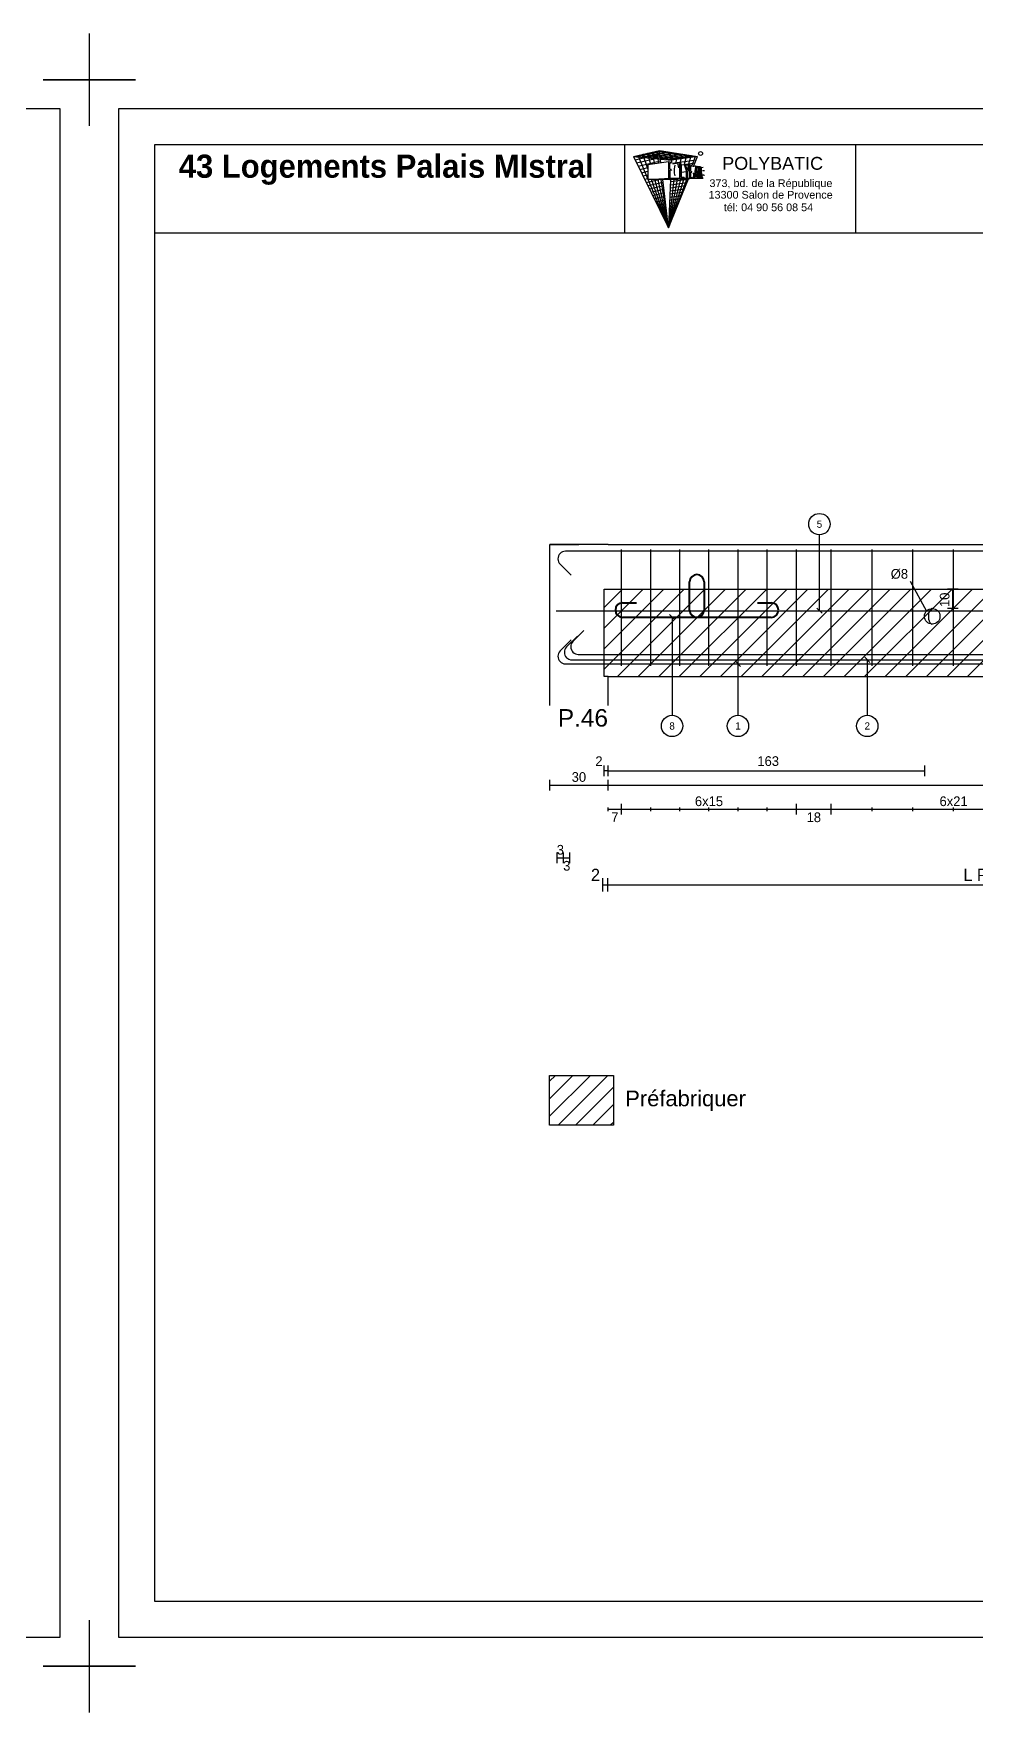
# Model space of a CAD drawing. Extents: x -12912 to 27386, y 1818 to 8189.
# Drawn here: x 8976 to 9461, y 3144 to 4009 of the extents above; entities that cross this region are included whole.
import ezdxf
from ezdxf.enums import TextEntityAlignment as Align

# ---------------------------------------------------------------- set-up
doc = ezdxf.new("R2010")
doc.units = 0
doc.header["$MEASUREMENT"] = 0
doc.linetypes.add('CONTINUE', pattern=[0])
doc.linetypes.add('MEDIUM_DASH', pattern=[0.5, 0.35, -0.15])
doc.layers.get('0').update_dxf_attribs({"linetype": 'CONTINUOUS'})
for name, color, linetype in [('1', 7, 'CONTINUOUS'), ('173', 7, 'CONTINUOUS'), ('5', 7, 'CONTINUOUS'), ('6', 7, 'CONTINUOUS'), ('7', 7, 'CONTINUOUS'), ('GO-CARTOUCHE', 7, 'CONTINUOUS'), ('GO-TEXTE', 9, 'CONTINUOUS'), ('PYC-HACHURE', 7, 'CONTINUOUS'), ('RDC COFFRAGE', 7, 'CONTINUOUS')]:
    doc.layers.add(name, color=color, linetype=linetype)
doc.layers.add('PYC- HACHURES', color=7, linetype='CONTINUOUS', lineweight=18)
doc.styles.add('ARIAL', font='ARIAL.TTF')
doc.styles.add('TEXTEBA', font='ARIAL.TTF')

# ---------------------------------------------------------------- blocks, each defined once
blk = doc.blocks.new('A$C25E25F4E')
at = {"layer": 'RDC COFFRAGE', "color": 5, "linetype": 'CONTINUE', "lineweight": 40, "ltscale": 0.01}
for points in [[(48.51, 3.75), (48.51, 18.3)], [(52.25, 22.05), (52.25, 22.05)], [(56, 18.3), (56, 3.75)], [(10.25, 3.75), (10.25, 3.75)], [(14, 7.49), (21.09, 7.49)], [(83.42, 7.49), (90.51, 7.49)], [(94.25, 3.75), (94.25, 3.75)], [(52.25, 0), (14, 0)], [(90.51, 0), (52.25, 0)]]:
    blk.add_lwpolyline(points, dxfattribs=at)
for centre, start, end in [((52.25, 18.3), 90, 180), ((52.25, 18.3), 0, 90), ((14, 3.75), 90, 180), ((14, 3.75), 180, 270), ((52.25, 3.75), 180, 270), ((52.25, 3.75), 270, 0), ((90.51, 3.75), 0, 90), ((90.51, 3.75), 270, 0)]:
    blk.add_arc(centre, 3.75, start, end, dxfattribs=at)
blk = doc.blocks.new('A$C5E66155F')
at = {"layer": '7', "color": 7}
for points in [[(2.01, 4.39), (2, 4)], [(2, 4), (2.01, 3.61)], [(2.04, 4.78), (2.01, 4.39)], [(2.01, 3.61), (2.04, 3.22)], [(2.09, 5.16), (2.04, 4.78)], [(2.04, 3.22), (2.09, 2.84)], [(2.15, 5.53), (2.09, 5.16)], [(2.09, 2.84), (2.15, 2.47)], [(2.24, 5.89), (2.15, 5.53)], [(2.15, 2.47), (2.24, 2.11)], [(2.34, 6.22), (2.24, 5.89)], [(2.24, 2.11), (2.34, 1.78)], [(2.45, 6.54), (2.34, 6.22)], [(2.34, 1.78), (2.45, 1.46)], [(2.59, 6.83), (2.45, 6.54)], [(2.45, 1.46), (2.59, 1.17)], [(2.73, 7.09), (2.59, 6.83)], [(2.59, 1.17), (2.73, 0.91)], [(2.89, 7.33), (2.73, 7.09)], [(2.73, 0.91), (2.89, 0.67)], [(3.06, 7.53), (2.89, 7.33)], [(2.89, 0.67), (3.06, 0.47)], [(3.23, 7.7), (3.06, 7.53)], [(3.06, 0.47), (3.23, 0.3)], [(3.42, 7.83), (3.23, 7.7)], [(3.23, 0.3), (3.42, 0.17)], [(3.61, 7.92), (3.42, 7.83)], [(3.42, 0.17), (3.61, 0.08)], [(3.8, 7.98), (3.61, 7.92)], [(3.61, 0.08), (3.8, 0.02)], [(4, 8), (3.8, 7.98)], [(3.8, 0.02), (4, 0)]]:
    blk.add_lwpolyline(points, dxfattribs=at)
blk.add_circle((4, 4), 4, dxfattribs=at)

msp = doc.modelspace()

# ---------------------------------------------------------------- hatches: boundary and pattern name
at = {"layer": 'PYC- HACHURES', "lineweight": 15}
h = msp.add_hatch(dxfattribs=at)
h.set_pattern_fill('ANSI31', color=104, scale=60, style=0)
h.set_pattern_definition([(45, (-2841.7045, 2802.576), (-5.303301, 5.303301), [])])
h.paths.add_polyline_path([(9773.821, 3723.015), (9269.821, 3723.015), (9269.821, 3678.015), (9773.821, 3678.015)])
h = msp.add_hatch(dxfattribs=at)
h.set_pattern_fill('ANSI31', color=104, scale=2, style=0)
h.set_pattern_definition([(45, (9447.0456, 4905.013), (-4.490128, 4.490128), [])])
h.paths.add_polyline_path([(9274.652, 3472.44), (9241.731, 3472.44), (9241.731, 3446.788), (9274.652, 3446.788)])

# ---------------------------------------------------------------- linework, layer by layer
for p, q in [((9004.617, 4009.311), (9004.617, 3985.504)), ((9004.617, 4009.311), (9004.617, 3985.504)), ((8980.81, 3985.504), (9004.617, 3985.504)), ((9004.617, 3985.504), (8980.81, 3985.504)), ((8980.81, 3985.504), (9004.617, 3985.504)), ((9004.617, 3985.504), (8980.81, 3985.504)), ((8980.81, 3985.504), (9004.617, 3985.504)), ((8980.81, 3985.504), (9004.617, 3985.504)), ((9004.617, 3985.504), (8980.81, 3985.504)), ((8980.81, 3985.504), (9004.617, 3985.504)), ((9004.617, 3985.504), (8980.81, 3985.504)), ((8980.81, 3985.504), (9004.617, 3985.504)), ((8980.81, 3985.504), (9004.617, 3985.504)), ((9004.617, 3985.504), (8980.81, 3985.504)), ((8980.81, 3985.504), (9004.617, 3985.504)), ((9004.617, 3985.504), (8980.81, 3985.504)), ((8980.81, 3985.504), (9004.617, 3985.504)), ((8980.81, 3985.504), (9004.617, 3985.504)), ((9004.617, 3985.504), (8980.81, 3985.504)), ((8980.81, 3985.504), (9004.617, 3985.504)), ((9004.617, 3985.504), (8980.81, 3985.504)), ((8980.81, 3985.504), (9004.617, 3985.504)), ((8980.81, 3985.504), (9004.617, 3985.504)), ((9004.617, 3985.504), (8980.81, 3985.504)), ((8980.81, 3985.504), (9004.617, 3985.504)), ((9004.617, 3985.504), (8980.81, 3985.504)), ((8980.81, 3985.504), (9004.617, 3985.504)), ((8980.81, 3985.504), (9004.617, 3985.504)), ((9004.617, 3985.504), (8980.81, 3985.504)), ((8980.81, 3985.504), (9004.617, 3985.504)), ((9004.617, 3985.504), (8980.81, 3985.504)), ((8980.81, 3985.504), (9004.617, 3985.504)), ((8980.81, 3985.504), (9004.617, 3985.504)), ((9004.617, 3985.504), (9004.617, 3961.697)), ((9004.617, 3985.504), (9004.617, 3961.697)), ((9028.424, 3985.504), (9004.617, 3985.504)), ((9004.617, 3985.504), (9028.424, 3985.504)), ((9028.424, 3985.504), (9004.617, 3985.504)), ((9004.617, 3985.504), (9028.424, 3985.504)), ((9028.424, 3985.504), (9004.617, 3985.504)), ((9028.424, 3985.504), (9004.617, 3985.504)), ((9004.617, 3985.504), (9028.424, 3985.504)), ((9028.424, 3985.504), (9004.617, 3985.504)), ((9004.617, 3985.504), (9028.424, 3985.504)), ((9028.424, 3985.504), (9004.617, 3985.504)), ((9028.424, 3985.504), (9004.617, 3985.504)), ((9004.617, 3985.504), (9028.424, 3985.504)), ((9028.424, 3985.504), (9004.617, 3985.504)), ((9004.617, 3985.504), (9028.424, 3985.504)), ((9028.424, 3985.504), (9004.617, 3985.504)), ((9028.424, 3985.504), (9004.617, 3985.504)), ((9004.617, 3985.504), (9028.424, 3985.504)), ((9028.424, 3985.504), (9004.617, 3985.504)), ((9004.617, 3985.504), (9028.424, 3985.504)), ((9028.424, 3985.504), (9004.617, 3985.504)), ((9028.424, 3985.504), (9004.617, 3985.504)), ((9004.617, 3985.504), (9004.617, 3961.697)), ((9004.617, 3985.504), (9028.424, 3985.504)), ((9028.424, 3985.504), (9004.617, 3985.504)), ((9004.617, 3985.504), (9028.424, 3985.504)), ((9028.424, 3985.504), (9004.617, 3985.504)), ((9028.424, 3985.504), (9004.617, 3985.504)), ((9004.617, 3985.504), (9004.617, 3961.697)), ((9004.617, 3985.504), (9028.424, 3985.504)), ((9028.424, 3985.504), (9004.617, 3985.504)), ((9004.617, 3985.504), (9028.424, 3985.504)), ((9028.424, 3985.504), (9004.617, 3985.504)), ((9028.424, 3985.504), (9004.617, 3985.504)), ((9004.617, 3985.504), (9004.617, 3961.697)), ((9004.617, 3985.504), (9004.617, 3961.697)), ((9004.617, 3985.504), (9004.617, 3961.697)), ((9004.617, 3985.504), (9004.617, 3961.697)), ((9004.617, 3985.504), (9004.617, 3961.697)), ((9004.617, 3985.504), (9004.617, 3961.697)), ((9004.617, 3191.811), (9004.617, 3168.004)), ((9004.617, 3191.811), (9004.617, 3168.004)), ((8980.81, 3168.004), (9004.617, 3168.004)), ((9004.617, 3168.004), (8980.81, 3168.004)), ((8980.81, 3168.004), (9004.617, 3168.004)), ((9004.617, 3168.004), (8980.81, 3168.004)), ((8980.81, 3168.004), (9004.617, 3168.004)), ((8980.81, 3168.004), (9004.617, 3168.004)), ((9004.617, 3168.004), (8980.81, 3168.004)), ((8980.81, 3168.004), (9004.617, 3168.004)), ((9004.617, 3168.004), (8980.81, 3168.004)), ((8980.81, 3168.004), (9004.617, 3168.004)), ((8980.81, 3168.004), (9004.617, 3168.004)), ((9004.617, 3168.004), (8980.81, 3168.004)), ((8980.81, 3168.004), (9004.617, 3168.004)), ((9004.617, 3168.004), (8980.81, 3168.004)), ((8980.81, 3168.004), (9004.617, 3168.004)), ((8980.81, 3168.004), (9004.617, 3168.004)), ((9004.617, 3168.004), (8980.81, 3168.004)), ((8980.81, 3168.004), (9004.617, 3168.004)), ((9004.617, 3168.004), (8980.81, 3168.004)), ((8980.81, 3168.004), (9004.617, 3168.004)), ((8980.81, 3168.004), (9004.617, 3168.004)), ((9004.617, 3168.004), (8980.81, 3168.004)), ((8980.81, 3168.004), (9004.617, 3168.004)), ((9004.617, 3168.004), (8980.81, 3168.004)), ((8980.81, 3168.004), (9004.617, 3168.004)), ((8980.81, 3168.004), (9004.617, 3168.004)), ((9004.617, 3168.004), (8980.81, 3168.004)), ((8980.81, 3168.004), (9004.617, 3168.004)), ((9004.617, 3168.004), (8980.81, 3168.004)), ((8980.81, 3168.004), (9004.617, 3168.004)), ((8980.81, 3168.004), (9004.617, 3168.004)), ((9004.617, 3168.004), (9004.617, 3144.197)), ((9004.617, 3168.004), (9004.617, 3144.197)), ((9028.424, 3168.004), (9004.617, 3168.004)), ((9004.617, 3168.004), (9028.424, 3168.004)), ((9028.424, 3168.004), (9004.617, 3168.004)), ((9004.617, 3168.004), (9028.424, 3168.004)), ((9028.424, 3168.004), (9004.617, 3168.004)), ((9028.424, 3168.004), (9004.617, 3168.004)), ((9004.617, 3168.004), (9028.424, 3168.004)), ((9028.424, 3168.004), (9004.617, 3168.004)), ((9004.617, 3168.004), (9028.424, 3168.004)), ((9028.424, 3168.004), (9004.617, 3168.004)), ((9028.424, 3168.004), (9004.617, 3168.004)), ((9004.617, 3168.004), (9028.424, 3168.004)), ((9028.424, 3168.004), (9004.617, 3168.004)), ((9004.617, 3168.004), (9028.424, 3168.004)), ((9028.424, 3168.004), (9004.617, 3168.004)), ((9028.424, 3168.004), (9004.617, 3168.004)), ((9004.617, 3168.004), (9028.424, 3168.004)), ((9028.424, 3168.004), (9004.617, 3168.004)), ((9004.617, 3168.004), (9028.424, 3168.004)), ((9028.424, 3168.004), (9004.617, 3168.004)), ((9028.424, 3168.004), (9004.617, 3168.004)), ((9004.617, 3168.004), (9004.617, 3144.197)), ((9004.617, 3168.004), (9028.424, 3168.004)), ((9028.424, 3168.004), (9004.617, 3168.004)), ((9004.617, 3168.004), (9028.424, 3168.004)), ((9028.424, 3168.004), (9004.617, 3168.004)), ((9028.424, 3168.004), (9004.617, 3168.004)), ((9004.617, 3168.004), (9004.617, 3144.197)), ((9004.617, 3168.004), (9028.424, 3168.004)), ((9028.424, 3168.004), (9004.617, 3168.004)), ((9004.617, 3168.004), (9028.424, 3168.004)), ((9028.424, 3168.004), (9004.617, 3168.004)), ((9028.424, 3168.004), (9004.617, 3168.004)), ((9004.617, 3168.004), (9004.617, 3144.197)), ((9004.617, 3168.004), (9004.617, 3144.197)), ((9004.617, 3168.004), (9004.617, 3144.197)), ((9004.617, 3168.004), (9004.617, 3144.197)), ((9004.617, 3168.004), (9004.617, 3144.197)), ((9004.617, 3168.004), (9004.617, 3144.197))]:
    msp.add_line(p, q)
at = {"layer": '1', "color": 1}
for points in [[(9245.121, 3711.915), (9798.521, 3711.915)], [(9252.82, 3696.829), (9247.163, 3691.173)], [(9256.12, 3698.879), (9250.463, 3693.223)], [(9259.42, 3701.729), (9253.763, 3696.073)], [(9246.021, 3688.415), (9246.021, 3688.415)], [(9249.321, 3690.465), (9249.321, 3690.465)], [(9252.621, 3693.315), (9252.621, 3693.315)], [(9253.221, 3686.565), (9790.421, 3686.565)], [(9256.521, 3689.415), (9787.121, 3689.415)], [(9249.921, 3684.515), (9793.721, 3684.515)]]:
    msp.add_lwpolyline(points, dxfattribs=at)
for centre, start, end in [((9256.521, 3693.315), 135, 180), ((9249.921, 3688.415), 135, 180), ((9249.921, 3688.415), 180, 270), ((9253.221, 3690.465), 135, 180), ((9253.221, 3690.465), 180, 270), ((9256.521, 3693.315), 180, 270)]:
    msp.add_arc(centre, 3.9, start, end, dxfattribs=at)
at = {"layer": '173', "color": 173}
for points in [[(9246.021, 3738.615), (9246.021, 3738.615)], [(9793.721, 3742.515), (9249.921, 3742.515)], [(9278.821, 3683.515), (9278.821, 3743.515)], [(9293.821, 3683.515), (9293.821, 3743.515)], [(9308.821, 3683.515), (9308.821, 3743.515)], [(9323.821, 3683.515), (9323.821, 3743.515)], [(9338.821, 3683.515), (9338.821, 3743.515)], [(9353.821, 3683.515), (9353.821, 3743.515)], [(9368.821, 3683.515), (9368.821, 3743.515)], [(9386.821, 3683.515), (9386.821, 3743.515)], [(9407.821, 3683.515), (9407.821, 3743.515)], [(9428.821, 3683.515), (9428.821, 3743.515)], [(9449.821, 3683.515), (9449.821, 3743.515)], [(9247.163, 3735.857), (9252.82, 3730.2)]]:
    msp.add_lwpolyline(points, dxfattribs=at)
for start, end in [(90, 180), (180, 225)]:
    msp.add_arc((9249.921, 3738.615), 3.9, start, end, dxfattribs=at)
at = {"layer": '5', "color": 5}
for p, q in [((9427.419, 3727.141), (9435.907, 3711.755)), ((9271.821, 3629.371), (9269.821, 3629.371)), ((9271.821, 3629.371), (9434.821, 3629.371)), ((9434.821, 3632.121), (9434.821, 3626.621))]:
    msp.add_line(p, q, dxfattribs=at)
for points in [[(9452.1, 3723.015), (9446.6, 3723.015)], [(9449.35, 3713.015), (9449.35, 3723.015)], [(9452.1, 3713.015), (9446.6, 3713.015)], [(9241.821, 3619.348), (9241.821, 3624.848)], [(9269.821, 3626.621), (9269.821, 3632.121)], [(9271.821, 3626.621), (9271.821, 3632.121)], [(9271.821, 3619.348), (9271.821, 3624.848)], [(9241.821, 3622.098), (9271.821, 3622.098)], [(9271.821, 3622.098), (9771.821, 3622.098)], [(9271.821, 3608.681), (9271.821, 3610.515)], [(9271.821, 3609.598), (9278.821, 3609.598)], [(9278.821, 3606.848), (9278.821, 3612.348)], [(9278.821, 3608.681), (9278.821, 3610.515)], [(9278.821, 3609.598), (9293.821, 3609.598)], [(9278.821, 3609.598), (9368.821, 3609.598)], [(9293.821, 3608.681), (9293.821, 3610.515)], [(9293.821, 3609.598), (9308.821, 3609.598)], [(9308.821, 3608.681), (9308.821, 3610.515)], [(9308.821, 3609.598), (9323.821, 3609.598)], [(9323.821, 3608.681), (9323.821, 3610.515)], [(9323.821, 3609.598), (9338.821, 3609.598)], [(9338.821, 3608.681), (9338.821, 3610.515)], [(9338.821, 3609.598), (9353.821, 3609.598)], [(9353.821, 3608.681), (9353.821, 3610.515)], [(9353.821, 3609.598), (9368.821, 3609.598)], [(9368.821, 3606.848), (9368.821, 3612.348)], [(9368.821, 3608.681), (9368.821, 3610.515)], [(9368.821, 3609.598), (9386.821, 3609.598)], [(9386.821, 3606.848), (9386.821, 3612.348)], [(9386.821, 3608.681), (9386.821, 3610.515)], [(9386.821, 3609.598), (9407.821, 3609.598)], [(9386.821, 3609.598), (9512.821, 3609.598)], [(9407.821, 3608.681), (9407.821, 3610.515)], [(9407.821, 3609.598), (9428.821, 3609.598)], [(9428.821, 3608.681), (9428.821, 3610.515)], [(9428.821, 3609.598), (9449.821, 3609.598)], [(9449.821, 3608.681), (9449.821, 3610.515)], [(9449.821, 3609.598), (9470.821, 3609.598)], [(9245.621, 3581.848), (9245.621, 3587.348)], [(9245.621, 3584.598), (9248.921, 3584.598)], [(9248.921, 3581.848), (9248.921, 3587.348)], [(9248.921, 3584.598), (9252.221, 3584.598)], [(9252.221, 3581.848), (9252.221, 3587.348)]]:
    msp.add_lwpolyline(points, dxfattribs=at)
at = {"layer": '6', "color": 6}
for points in [[(9380.721, 3711.915), (9380.721, 3751.015)], [(9379.395, 3713.241), (9382.047, 3710.589)], [(9306.138, 3707.386), (9303.486, 3710.038)], [(9304.812, 3708.712), (9304.812, 3658.015)], [(9340.082, 3683.189), (9337.43, 3685.841)], [(9406.691, 3685.239), (9404.039, 3687.891)], [(9405.365, 3686.565), (9405.365, 3658.015)], [(9338.756, 3684.515), (9338.756, 3658.015)]]:
    msp.add_lwpolyline(points, dxfattribs=at)
for centre in [(9380.721, 3756.515), (9304.812, 3652.515), (9338.756, 3652.515), (9405.365, 3652.515)]:
    msp.add_circle(centre, 5.5, dxfattribs=at)
at = {"layer": '7', "color": 7, "linetype": 'Continuous'}
for p, q in [((9269.821, 3678.015), (9269.821, 3723.015)), ((9271.821, 3678.015), (9269.821, 3678.015))]:
    msp.add_line(p, q, dxfattribs=at)
at = {"layer": '7', "color": 7, "linetype": 'MEDIUM_DASH'}
msp.add_line((9269.821, 3723.015), (9773.821, 3723.015), dxfattribs=at)
at = {"layer": '7', "color": 7}
for points in [[(9271.821, 3746.015), (9241.821, 3746.015)], [(9241.821, 3663.015), (9241.821, 3746.015)], [(9241.821, 3746.015), (9256.821, 3746.015)], [(9271.821, 3746.015), (9771.821, 3746.015)], [(9241.821, 3663.015), (9241.821, 3678.015)], [(9271.821, 3678.015), (9771.821, 3678.015)], [(9271.821, 3663.015), (9271.821, 3678.015)]]:
    msp.add_lwpolyline(points, dxfattribs=at)
msp.add_lwpolyline([(9241.731, 3472.44), (9274.652, 3472.44), (9274.652, 3446.788), (9241.731, 3446.788)], close=True, dxfattribs=at)
at = {"layer": 'GO-CARTOUCHE', "color": 9, "linetype": 'CONTINUE'}
for p, q in [((9284.9, 3945.98), (9298.293, 3949.095)), ((9284.9, 3945.98), (9304.523, 3944.111)), ((9284.9, 3945.98), (9302.965, 3909.227)), ((9285.721, 3944.31), (9298.506, 3947.283)), ((9286.409, 3945.836), (9299.802, 3948.855)), ((9286.542, 3942.639), (9298.718, 3945.471)), ((9292.375, 3934.498), (9287.327, 3946.545)), ((9287.327, 3946.545), (9306.957, 3944.451)), ((9289.428, 3945.549), (9302.821, 3948.376)), ((9292.375, 3939.593), (9289.754, 3947.109)), ((9289.754, 3947.109), (9309.392, 3944.791)), ((9292.181, 3947.673), (9311.826, 3945.131)), ((9293.818, 3941.839), (9292.181, 3947.673)), ((9292.447, 3945.261), (9305.839, 3947.897)), ((9295.913, 3942.147), (9294.608, 3948.238)), ((9294.608, 3948.238), (9314.261, 3945.47)), ((9295.466, 3944.974), (9308.857, 3947.418)), ((9297.987, 3942.452), (9297.035, 3948.802)), ((9297.035, 3948.802), (9316.695, 3945.81)), ((9299.053, 3942.609), (9298.293, 3949.095)), ((9298.293, 3949.095), (9317.916, 3945.98)), ((9298.485, 3944.686), (9311.876, 3946.939)), ((9301.503, 3944.399), (9314.894, 3946.46)), ((9303.013, 3944.255), (9316.403, 3946.22)), ((9317.916, 3945.98), (9304.523, 3944.111)), ((9311.826, 3945.131), (9311.034, 3941.923)), ((9314.261, 3945.47), (9313.033, 3941.531)), ((9316.695, 3945.81), (9315.003, 3941.302)), ((9315.83, 3940.853), (9317.916, 3945.98)), ((9287.363, 3940.969), (9298.93, 3943.658)), ((9288.184, 3939.298), (9292.375, 3940.273)), ((9289.005, 3937.628), (9292.375, 3938.411)), ((9289.826, 3935.957), (9292.375, 3936.55)), ((9302.965, 3943.184), (9292.375, 3941.627)), ((9292.375, 3941.627), (9292.375, 3934.151)), ((9304.708, 3942.912), (9302.965, 3943.184)), ((9302.965, 3943.184), (9302.965, 3934.169)), ((9303.588, 3939.556), (9303.588, 3942.456)), ((9304.38, 3942.332), (9303.588, 3942.456)), ((9303.588, 3939.556), (9304.215, 3939.507)), ((9304.44, 3938.865), (9303.588, 3938.931)), ((9303.588, 3938.931), (9303.588, 3934.774)), ((9304.754, 3939.174), (9304.44, 3938.865)), ((9304.523, 3944.111), (9304.471, 3942.949)), ((9304.957, 3942.596), (9317.236, 3944.31)), ((9305.156, 3942.253), (9307.123, 3942.539)), ((9305.872, 3939.581), (9305.834, 3938.728)), ((9305.834, 3938.728), (9305.893, 3937.436)), ((9306.011, 3940.631), (9305.872, 3939.581)), ((9305.893, 3937.436), (9306.181, 3935.97)), ((9306.238, 3941.468), (9306.011, 3940.631)), ((9306.957, 3944.451), (9306.734, 3942.485)), ((9307.877, 3941.765), (9307.514, 3942.348)), ((9308.821, 3942.269), (9307.669, 3942.099)), ((9308.121, 3941.066), (9307.877, 3941.765)), ((9308.309, 3940.058), (9308.121, 3941.066)), ((9308.821, 3934.774), (9308.821, 3942.275)), ((9309.444, 3942.171), (9308.821, 3942.269)), ((9309.392, 3944.791), (9308.851, 3942.264)), ((9309.444, 3935.397), (9309.444, 3942.171)), ((9309.444, 3941.654), (9311.005, 3941.869)), ((9309.444, 3941.654), (9309.444, 3935.397)), ((9309.444, 3937.932), (9312.274, 3938.18)), ((9310.984, 3941.93), (9312.274, 3938.18)), ((9311.541, 3941.843), (9310.984, 3941.93)), ((9311.005, 3941.869), (9312.274, 3938.18)), ((9311.217, 3941.894), (9316.557, 3942.639)), ((9311.541, 3941.843), (9312.569, 3938.856)), ((9313.294, 3941.569), (9311.715, 3941.337)), ((9312.274, 3934.774), (9312.274, 3938.18)), ((9313.294, 3941.569), (9312.569, 3938.856)), ((9313.789, 3941.492), (9312.897, 3938.156)), ((9312.897, 3934.782), (9312.901, 3938.168)), ((9312.897, 3934.774), (9312.897, 3938.156)), ((9312.901, 3938.168), (9313.771, 3941.423)), ((9313.789, 3941.492), (9313.294, 3941.569)), ((9313.771, 3941.423), (9313.956, 3941.451)), ((9313.956, 3941.466), (9313.775, 3941.439)), ((9313.956, 3934.774), (9313.956, 3941.466)), ((9315.163, 3941.277), (9313.956, 3941.466)), ((9315.095, 3940.846), (9314.392, 3940.956)), ((9314.392, 3938.332), (9314.392, 3940.956)), ((9314.392, 3938.332), (9314.961, 3938.288)), ((9314.392, 3937.895), (9314.927, 3937.853)), ((9314.392, 3935.21), (9314.392, 3937.895)), ((9315.577, 3940.927), (9315.877, 3940.969)), ((9316.885, 3941.008), (9315.628, 3940.823)), ((9315.654, 3937.513), (9315.734, 3937.261)), ((9315.734, 3937.261), (9315.812, 3936.78)), ((9315.831, 3936.312), (9315.8, 3935.866)), ((9315.812, 3936.78), (9315.831, 3936.312)), ((9316.359, 3936.627), (9316.309, 3936.208)), ((9316.41, 3937.049), (9316.359, 3936.627)), ((9316.436, 3937.268), (9316.41, 3937.049)), ((9316.453, 3937.412), (9316.436, 3937.268)), ((9316.467, 3937.528), (9316.453, 3937.412)), ((9316.5, 3937.799), (9316.467, 3937.528)), ((9316.567, 3938.359), (9316.5, 3937.799)), ((9316.64, 3938.973), (9316.567, 3938.359)), ((9316.823, 3936.831), (9316.576, 3934.78)), ((9316.885, 3941.008), (9316.64, 3938.973)), ((9316.823, 3936.831), (9317.259, 3936.798)), ((9316.875, 3937.265), (9317.038, 3938.626)), ((9316.875, 3937.265), (9317.206, 3937.239)), ((9317.195, 3940.959), (9316.885, 3941.008)), ((9317.038, 3938.626), (9317.206, 3937.239)), ((9317.195, 3940.959), (9317.942, 3934.78)), ((9317.222, 3940.736), (9317.943, 3940.842)), ((9317.259, 3936.798), (9317.504, 3934.774)), ((9317.272, 3940.321), (9317.943, 3940.401)), ((9317.284, 3940.227), (9318.348, 3940.338)), ((9317.943, 3940.842), (9317.943, 3940.401)), ((9319.189, 3940.648), (9317.943, 3940.842)), ((9317.943, 3940.401), (9318.348, 3940.338)), ((9318.348, 3934.78), (9318.348, 3940.338)), ((9318.784, 3940.27), (9319.189, 3940.206)), ((9318.784, 3934.78), (9318.784, 3940.27)), ((9318.784, 3940.171), (9319.189, 3940.206)), ((9319.189, 3940.206), (9319.189, 3940.648)), ((9319.347, 3940.623), (9319.189, 3940.572)), ((9319.347, 3940.623), (9319.347, 3934.779)), ((9319.783, 3940.555), (9319.347, 3940.623)), ((9319.783, 3940.555), (9319.783, 3934.774)), ((9319.783, 3940.35), (9320.771, 3940.442)), ((9319.925, 3937.573), (9319.95, 3936.953)), ((9319.95, 3936.953), (9320.009, 3936.385)), ((9320.009, 3936.385), (9320.099, 3935.908)), ((9321.141, 3938.607), (9320.407, 3938.538)), ((9321.122, 3936.397), (9320.458, 3936.335)), ((9321.122, 3936.397), (9321.564, 3936.413)), ((9321.588, 3938.537), (9321.141, 3938.607)), ((9290.647, 3934.287), (9292.375, 3934.689)), ((9291.469, 3932.617), (9298.073, 3934.151)), ((9292.29, 3930.946), (9300.204, 3932.785)), ((9292.375, 3934.151), (9303.588, 3934.774)), ((9303.47, 3934.17), (9292.375, 3934.151)), ((9302.965, 3909.227), (9292.52, 3934.151)), ((9293.111, 3929.276), (9300.417, 3930.973)), ((9293.932, 3927.605), (9300.629, 3929.161)), ((9302.965, 3909.227), (9294.273, 3934.151)), ((9302.965, 3909.227), (9295.974, 3934.151)), ((9302.965, 3909.227), (9297.626, 3934.151)), ((9302.965, 3909.227), (9299.23, 3934.151)), ((9302.965, 3909.227), (9300.044, 3934.151)), ((9302.965, 3909.227), (9313.249, 3934.509)), ((9312.443, 3934.481), (9302.965, 3909.227)), ((9310.818, 3934.424), (9302.965, 3909.227)), ((9309.17, 3934.367), (9302.965, 3909.227)), ((9307.498, 3934.309), (9302.965, 3909.227)), ((9305.801, 3934.25), (9302.965, 3909.227)), ((9304.08, 3934.19), (9302.965, 3909.227)), ((9303.47, 3934.17), (9306.602, 3934.285)), ((9303.588, 3934.774), (9311.094, 3934.774)), ((9303.815, 3928.255), (9311.121, 3929.275)), ((9303.885, 3929.84), (9311.8, 3930.946)), ((9303.956, 3931.426), (9312.48, 3932.616)), ((9304.027, 3933.012), (9313.159, 3934.287)), ((9306.602, 3934.285), (9307.163, 3934.305)), ((9307.206, 3934.307), (9313.95, 3934.553)), ((9308.818, 3934.773), (9313.965, 3934.774)), ((9309.444, 3935.397), (9311.094, 3935.392)), ((9309.444, 3935.397), (9311.094, 3935.397)), ((9311.094, 3934.774), (9311.094, 3935.397)), ((9311.094, 3934.774), (9312.278, 3934.774)), ((9312.274, 3935.392), (9312.278, 3934.774)), ((9312.278, 3934.774), (9312.897, 3934.774)), ((9313.95, 3934.78), (9319.347, 3934.78)), ((9313.951, 3934.553), (9320.791, 3934.772)), ((9313.956, 3934.774), (9315.277, 3934.774)), ((9314.392, 3935.21), (9315.143, 3935.21)), ((9315.519, 3934.987), (9315.27, 3934.78)), ((9315.27, 3934.78), (9316.125, 3934.78)), ((9315.697, 3935.372), (9315.519, 3934.987)), ((9315.8, 3935.866), (9315.697, 3935.372)), ((9316.193, 3935.246), (9316.137, 3934.78)), ((9316.256, 3935.771), (9316.193, 3935.246)), ((9316.309, 3936.208), (9316.256, 3935.771)), ((9318.784, 3934.78), (9319.347, 3934.78)), ((9319.347, 3934.779), (9319.783, 3934.774)), ((9320.099, 3935.908), (9320.228, 3935.466)), ((9320.228, 3935.466), (9320.431, 3935.053)), ((9320.431, 3935.053), (9320.663, 3934.798)), ((9294.753, 3925.935), (9300.842, 3927.349)), ((9295.574, 3924.264), (9301.054, 3925.537)), ((9296.395, 3922.594), (9301.266, 3923.724)), ((9297.216, 3920.923), (9301.479, 3921.912)), ((9298.037, 3919.253), (9301.691, 3920.1)), ((9303.39, 3918.741), (9307.043, 3919.252)), ((9303.461, 3920.326), (9307.723, 3920.923)), ((9303.531, 3921.912), (9308.402, 3922.593)), ((9303.602, 3923.498), (9309.082, 3924.264)), ((9303.673, 3925.083), (9309.761, 3925.934)), ((9303.744, 3926.669), (9310.441, 3927.605))]:
    msp.add_line(p, q, dxfattribs=at)
at = {"layer": 'GO-CARTOUCHE', "linetype": 'Continuous'}
for points in [[(8989.617, 3183.004), (8989.617, 3970.504), (7875.981, 3970.504), (7875.981, 3183.004)], [(10133.254, 3183.004), (10133.254, 3970.504), (9019.617, 3970.504), (9019.617, 3183.004)], [(10114.695, 3201.562), (10114.695, 3951.945), (9038.176, 3951.945), (9038.176, 3201.562)]]:
    msp.add_lwpolyline(points, close=True, dxfattribs=at)
at = {"layer": 'GO-CARTOUCHE', "color": 9, "linetype": 'CONTINUE'}
for centre in [(9319.505, 3947.53, 70.14), (9319.505, 3947.53, 70.14), (9319.505, 3947.53)]:
    msp.add_circle(centre, 0.997, dxfattribs=at)
at = {"layer": 'GO-TEXTE', "color": 7}
for points in [[(9280.357, 3951.945), (9280.357, 3906.498)], [(9399.263, 3951.945), (9399.263, 3906.498)], [(10114.695, 3906.498), (9038.176, 3906.498)]]:
    msp.add_lwpolyline(points, dxfattribs=at)
at = {"layer": 'PYC-HACHURE'}
for points in [[(9269.198, 3567.241), (9269.198, 3574.086)], [(9271.687, 3567.241), (9271.687, 3574.086)], [(9269.198, 3570.664), (9271.687, 3570.664)], [(9269.198, 3570.664), (9774.31, 3570.664)]]:
    msp.add_lwpolyline(points, dxfattribs=at)

# ---------------------------------------------------------------- block references
at = {"layer": '7', "color": 7, "linetype": 'Continuous'}
for name, p in [('A$C25E25F4E', (9265.362, 3708.464)), ('A$C5E66155F', (9434.821, 3705.015))]:
    msp.add_blockref(name, p, dxfattribs=at)

# ---------------------------------------------------------------- texts
at = {"style": 'ARIAL'}
msp.add_text('P.46', height=8.9847, dxfattribs=at).set_placement((9245.992, 3661.187), align=Align.TOP_LEFT)
msp.add_text('Préfabriquer', height=8.08623, dxfattribs=at).set_placement((9311.768, 3460.605), align=Align.MIDDLE_CENTER)
at = {"layer": '5', "color": 5}
msp.add_text('10', height=5, rotation=90, dxfattribs=at).set_placement((9447.709, 3717.515), align=Align.CENTER)
for s, p in [('30', (9256.821, 3623.729)), ('6x15', (9323.821, 3611.229)), ('6x21', (9449.821, 3611.229)), ('3', (9247.271, 3586.229))]:
    msp.add_text(s, height=5, dxfattribs=at).set_placement(p, align=Align.CENTER)
for s, p in [('7', (9275.321, 3607.967)), ('18', (9377.821, 3607.967)), ('3', (9250.571, 3582.967))]:
    msp.add_text(s, height=5, dxfattribs=at).set_placement(p, align=Align.TOP_CENTER)
at = {"layer": '5', "color": 5, "char_height": 5}
for s, insert, attachment_point in [('Ø8', (9417.448, 3733.4), 1), ('2', (9267.144, 3634.38), 5), ('163', (9354.321, 3634.38), 5)]:
    msp.add_mtext(s, dxfattribs=dict(at, insert=insert, attachment_point=attachment_point))
at = {"layer": '6', "color": 6}
for s, p in [('5', (9380.721, 3756.515)), ('8', (9304.812, 3652.515)), ('1', (9338.756, 3652.515)), ('2', (9405.365, 3652.515))]:
    msp.add_text(s, height=3.75, dxfattribs=at).set_placement(p, align=Align.MIDDLE_CENTER)
at = {"layer": 'GO-CARTOUCHE', "color": 9, "style": 'TEXTEBA'}
for s, p in [('13300 Salon de Provence', (9323.608, 3924.262)), ('373, bd. de la République', (9324.073, 3930.22)), ('tél: 04 90 56 08 54', (9331.436, 3917.789))]:
    msp.add_text(s, height=3.97727, dxfattribs=at).set_placement(p)
at = {"layer": 'GO-CARTOUCHE', "insert": (9157.576, 3939.153), "char_height": 11.93182, "attachment_point": 5}
msp.add_mtext('{\\Fbold|c0;43 Logements Palais MIstral}', dxfattribs=at)
at = {"layer": 'GO-TEXTE', "color": 3, "style": 'TEXTEBA'}
msp.add_text('POLYBATIC', height=6.6288, dxfattribs=at).set_placement((9356.618, 3942.44), align=Align.MIDDLE)
at = {"layer": 'PYC-HACHURE'}
for s, height, p in [('2', 6.222, (9265.367, 3572.699)), ('L Prefa = 504 (30x45) Poids 1.688 T', 6.22222, (9522.079, 3572.699))]:
    msp.add_text(s, height=height, dxfattribs=at).set_placement(p, align=Align.CENTER)

doc.saveas('drawing.dxf')
